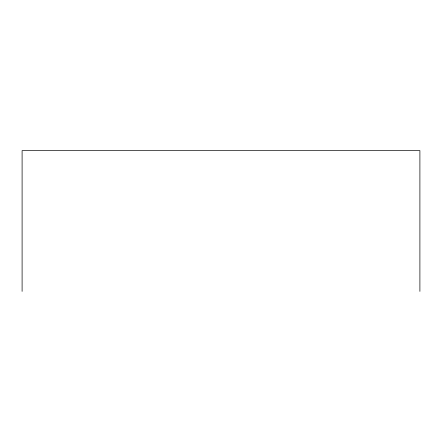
<?xml version="1.0" encoding="UTF-8"?>
<svg xmlns="http://www.w3.org/2000/svg" width="442" height="442" viewBox="0 0 442 442"><rect width="100%" height="100%" fill="white"/><g stroke="black" fill="none" stroke-linecap="round" stroke-linejoin="round"><path stroke-width="0.66" d="M419.9 291.383L419.9 150.617L22.1 150.617L22.1 291.383"/></g></svg>
